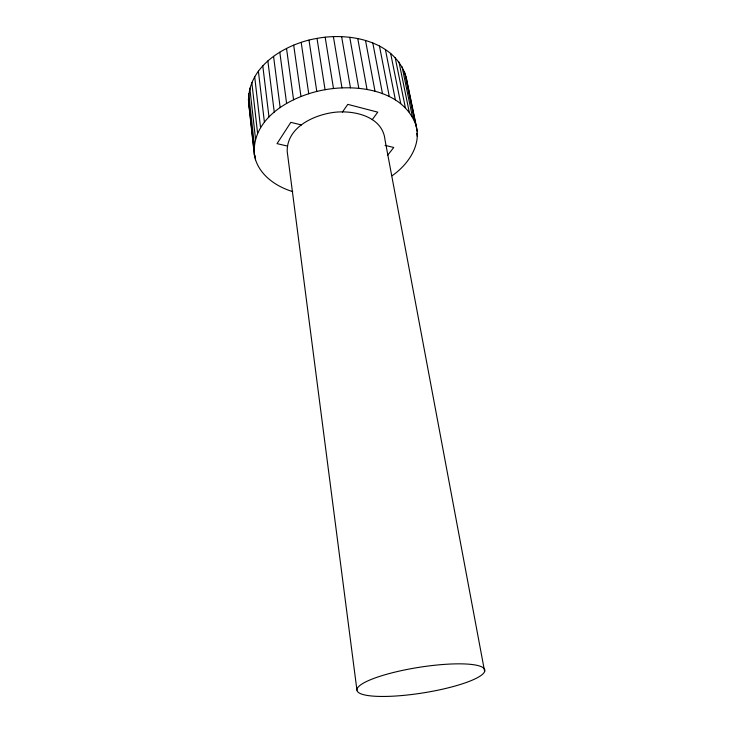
<?xml version="1.0" encoding="UTF-8"?>
<svg xmlns="http://www.w3.org/2000/svg" width="733" height="733" viewBox="0 0 733 733"><rect width="100%" height="100%" fill="white"/><g stroke="black" fill="none" stroke-linecap="round" stroke-linejoin="round"><path stroke-width="1.1" d="M292.724 191.597C275.241 186.393 257.521 173.803 254.333 154.718L248.817 104.663C245.28 67.399 284.78 43.723 317.013 38.391C349.733 32.243 395.023 40.865 406.1 76.901L416.344 126.296C421.154 146.114 407.63 164.943 392.082 175.764M254.333 154.718C251.501 116.959 293.026 95.235 325.067 89.71C357.805 83.883 404.259 90.086 416.344 126.296M342.384 112.122L347.79 104.361L377.761 112.149L372.236 119.681M387.455 155.524L393.749 147.47L385.054 145.354M287.593 146.096L277.037 143.641L290.827 122.347L301.483 124.949M248.817 104.663L249.522 107.778M407.236 83.26L417.205 131.372M404.46 71.788L414.722 121.348M416.619 133.177L417.315 136.53M402.096 66.822L412.349 116.556M398.999 62.067L409.216 111.966M395.179 57.568L405.349 107.623M390.643 53.362L400.731 103.591M385.402 49.505L395.38 99.88M379.456 46.051L389.296 96.573M372.822 43.027L382.507 93.705M484.632 671.529A64.724 12.947 -9 0 0 393.52 672.463A64.724 12.947 -9 0 0 384.495 696.451A64.724 12.947 -9 0 0 484.632 671.529L384.99 139.792C382.626 116.19 353.718 109.968 334.074 112.351C313.522 115.008 286.786 127.34 287.199 151.401L356.944 690.184M365.529 40.517L375.021 91.332M357.759 38.592L367.041 89.527M349.769 37.319L358.822 88.363M406.1 76.901L407.007 82.142M341.624 36.668L350.447 87.804M333.396 36.65L341.972 87.859M325.168 37.227L333.488 88.501M317.013 38.391L325.067 89.71M308.996 40.123L316.793 91.469M301.199 42.404L308.74 93.76M293.686 45.18L300.979 96.536M286.53 48.46L293.576 99.789M279.804 52.199L286.612 103.49M273.565 56.368L280.153 107.604M267.866 60.94L274.252 112.094M262.79 65.878L268.984 116.95M258.382 71.156L264.402 122.118M254.69 76.745L260.563 127.579M251.822 82.463L257.567 133.159M249.834 88.162L255.496 138.702M248.698 93.778L254.287 144.163M250.118 110.995L250.365 113.258M255.002 155.204L255.505 159.739M248.368 99.294L253.911 149.523"/></g></svg>
